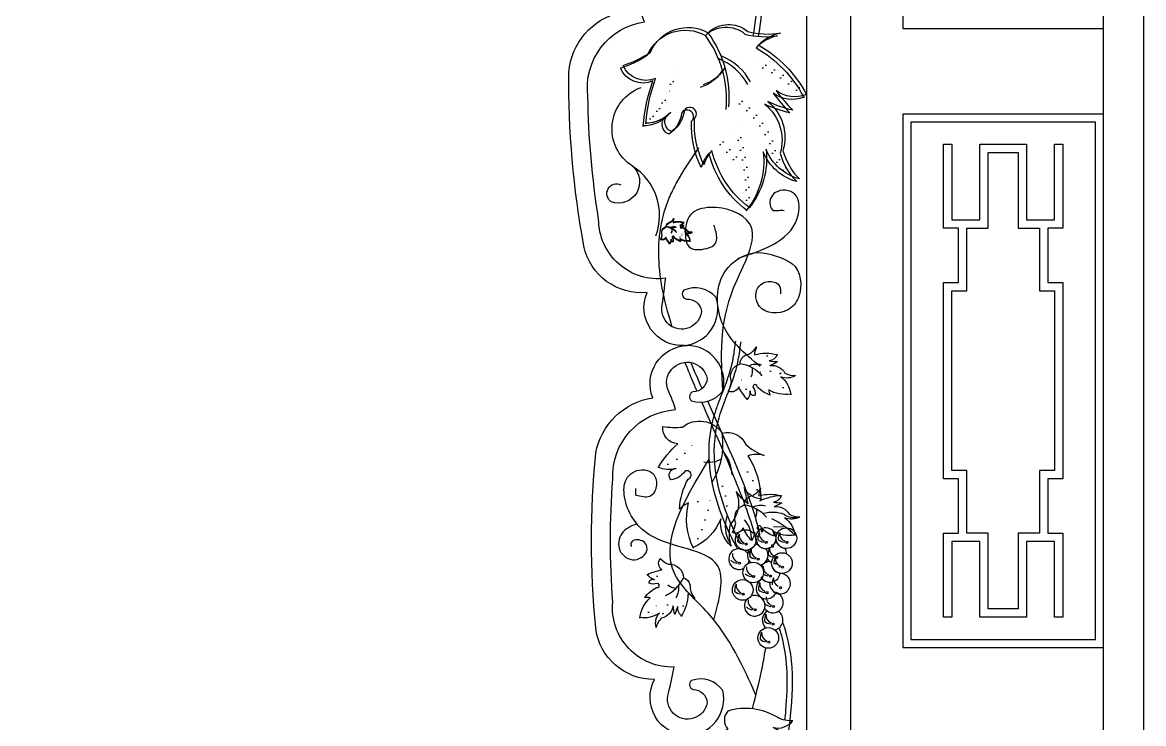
# Model space of a CAD drawing. Extents: x -66030 to 95157, y -13132 to 45879.
# Drawn here: x 40629 to 42029, y 40408 to 41283 of the extents above; entities that cross this region are included whole.
import ezdxf

# ---------------------------------------------------------------- set-up
doc = ezdxf.new("R2010")
doc.units = 0
doc.header["$LTSCALE"] = 100
doc.header["$MEASUREMENT"] = 0
doc.linetypes.add('DOT2', pattern=[0.125, 0, -0.125])
for name, color, linetype in [('3', 11, 'CONTINUOUS'), ('4', 121, 'CONTINUOUS'), ('7', 105, 'CONTINUOUS')]:
    doc.layers.add(name, color=color, linetype=linetype)

msp = doc.modelspace()

# ---------------------------------------------------------------- hatches: boundary and pattern name
at = {"layer": '3'}
h = msp.add_hatch(dxfattribs=at)
h.set_pattern_fill('ANGLE', color=256, scale=1.305361, style=0)
h.set_pattern_definition([(180, (42998.7545, 40213.224), (4e-15, 9.11795), [6.631235, -2.486713]), (90, (42998.7545, 40213.224), (9.11795, -4e-15), [6.631235, -2.486713])])
h.paths.add_polyline_path([(41533.8, 40631.8, 1), (41531.3, 40631.8, 1)])
h = msp.add_hatch(dxfattribs=at)
h.set_pattern_fill('ANGLE', color=256, scale=1.305361, style=0)
h.set_pattern_definition([(180, (43023.784, 40215.518), (4e-15, 9.11795), [6.631235, -2.486713]), (90, (43023.784, 40215.518), (9.11795, -4e-15), [6.631235, -2.486713])])
h.paths.add_polyline_path([(41558.8, 40634.1, 1), (41556.3, 40634.1, 1)])
h = msp.add_hatch(dxfattribs=at)
h.set_pattern_fill('ANGLE', color=256, scale=1.305361, style=0)
h.set_pattern_definition([(180, (43049.529, 40215.518), (4e-15, 9.11795), [6.631235, -2.486713]), (90, (43049.529, 40215.518), (9.11795, -4e-15), [6.631235, -2.486713])])
h.paths.add_polyline_path([(41584.6, 40634.1, 1), (41582.1, 40634.1, 1)])
h = msp.add_hatch(dxfattribs=at)
h.set_pattern_fill('ANGLE', color=256, scale=1.305361, style=0)
h.set_pattern_definition([(180, (43013.753, 40194.577), (4e-15, 9.11795), [6.631235, -2.486713]), (90, (43013.753, 40194.577), (9.11795, -4e-15), [6.631235, -2.486713])])
h.paths.add_polyline_path([(41548.8, 40613.2, 1), (41546.3, 40613.2, 1)])
h = msp.add_hatch(dxfattribs=at)
h.set_pattern_fill('ANGLE', color=256, scale=1.305361, style=0)
h.set_pattern_definition([(180, (43036.8055, 40196.571), (4e-15, 9.11795), [6.631235, -2.486713]), (90, (43036.8055, 40196.571), (9.11795, -4e-15), [6.631235, -2.486713])])
h.paths.add_polyline_path([(41571.9, 40615.2, 1), (41569.4, 40615.2, 1)])
h = msp.add_hatch(dxfattribs=at)
h.set_pattern_fill('ANGLE', color=256, scale=1.305361, style=0)
h.set_pattern_definition([(180, (42990.429, 40189.376), (4e-15, 9.11795), [6.631235, -2.486713]), (90, (42990.429, 40189.376), (9.11795, -4e-15), [6.631235, -2.486713])])
h.paths.add_polyline_path([(41525.5, 40608, 1), (41523, 40608, 1)])
h = msp.add_hatch(dxfattribs=at)
h.set_pattern_fill('ANGLE', color=256, scale=1.305361, style=0)
h.set_pattern_definition([(180, (43044.012, 40184.398), (4e-15, 9.11795), [6.631235, -2.486713]), (90, (43044.012, 40184.398), (9.11795, -4e-15), [6.631235, -2.486713])])
h.paths.add_polyline_path([(41579.1, 40603, 1), (41576.6, 40603, 1)])
h = msp.add_hatch(dxfattribs=at)
h.set_pattern_fill('ANGLE', color=256, scale=1.305361, style=0)
h.set_pattern_definition([(180, (43008.043, 40172.714), (4e-15, 9.11795), [6.631235, -2.486713]), (90, (43008.043, 40172.714), (9.11795, -4e-15), [6.631235, -2.486713])])
h.paths.add_polyline_path([(41543.1, 40591.3, 1), (41540.6, 40591.3, 1)])
h = msp.add_hatch(dxfattribs=at)
h.set_pattern_fill('ANGLE', color=256, scale=1.305361, style=0)
h.set_pattern_definition([(180, (43028.965, 40173.489), (4e-15, 9.11795), [6.631235, -2.486713]), (90, (43028.965, 40173.489), (9.11795, -4e-15), [6.631235, -2.486713])])
h.paths.add_polyline_path([(41564, 40592.1, 1), (41561.5, 40592.1, 1)])
h = msp.add_hatch(dxfattribs=at)
h.set_pattern_fill('ANGLE', color=256, scale=1.305361, style=0)
h.set_pattern_definition([(180, (43024.694, 40152.712), (4e-15, 9.11795), [6.631235, -2.486713]), (90, (43024.694, 40152.712), (9.11795, -4e-15), [6.631235, -2.486713])])
h.paths.add_polyline_path([(41559.7, 40571.3, 1), (41557.2, 40571.3, 1)])
h = msp.add_hatch(dxfattribs=at)
h.set_pattern_fill('ANGLE', color=256, scale=1.305361, style=0)
h.set_pattern_definition([(180, (43041.717, 40158.858), (4e-15, 9.11795), [6.631235, -2.486713]), (90, (43041.717, 40158.858), (9.11795, -4e-15), [6.631235, -2.486713])])
h.paths.add_polyline_path([(41576.8, 40577.5, 1), (41574.3, 40577.5, 1)])
h = msp.add_hatch(dxfattribs=at)
h.set_pattern_fill('ANGLE', color=256, scale=1.305361, style=0)
h.set_pattern_definition([(180, (42994.987, 40150.914), (4e-15, 9.11795), [6.631235, -2.486713]), (90, (42994.987, 40150.914), (9.11795, -4e-15), [6.631235, -2.486713])])
h.paths.add_polyline_path([(41530, 40569.5, 1), (41527.5, 40569.5, 1)])
h = msp.add_hatch(dxfattribs=at)
h.set_pattern_fill('ANGLE', color=256, scale=1.305361, style=0)
h.set_pattern_definition([(180, (43009.969, 40131.233), (4e-15, 9.11795), [6.631235, -2.486713]), (90, (43009.969, 40131.233), (9.11795, -4e-15), [6.631235, -2.486713])])
h.paths.add_polyline_path([(41545, 40549.8, 1), (41542.5, 40549.8, 1)])
h = msp.add_hatch(dxfattribs=at)
h.set_pattern_fill('ANGLE', color=256, scale=1.305361, style=0)
h.set_pattern_definition([(180, (43032.818, 40135.358), (4e-15, 9.11795), [6.631235, -2.486713]), (90, (43032.818, 40135.358), (9.11795, -4e-15), [6.631235, -2.486713])])
h.paths.add_polyline_path([(41567.9, 40554, 1), (41565.4, 40554, 1)])
h = msp.add_hatch(dxfattribs=at)
h.set_pattern_fill('ANGLE', color=256, scale=1.305361, style=0)
h.set_pattern_definition([(180, (43032.296, 40113.5005), (4e-15, 9.11795), [6.631235, -2.486713]), (90, (43032.296, 40113.5005), (9.11795, -4e-15), [6.631235, -2.486713])])
h.paths.add_polyline_path([(41567.4, 40532.1, 1), (41564.9, 40532.1, 1)])
h = msp.add_hatch(dxfattribs=at)
h.set_pattern_fill('ANGLE', color=256, scale=1.305361, style=0)
h.set_pattern_definition([(180, (43026.9385, 40090.971), (4e-15, 9.11795), [6.631235, -2.486713]), (90, (43026.9385, 40090.971), (9.11795, -4e-15), [6.631235, -2.486713])])
h.paths.add_polyline_path([(41562, 40509.6, 1), (41559.5, 40509.6, 1)])

# ---------------------------------------------------------------- linework, layer by layer
at = {"layer": '3', "linetype": 'DOT2'}
for p, q in [((41503.6, 41133.9), (41528.8, 41105.4)), ((41500.2, 41130.6), (41525.4, 41102.1)), ((41449.8, 41015.8), (41455.6, 41015.5)), ((41449.8, 41015), (41455.6, 41014.8)), ((41561.3, 40830.1), (41573.8, 40829.6)), ((41472.1, 40685.2), (41478.2, 40661)), ((41418, 40562.8), (41413.9, 40551))]:
    msp.add_line(p, q, dxfattribs=at)
at = {"layer": '3'}
for p, q in [((41566.6, 40653.9), (41579.1, 40653.4)), ((41529.7, 40633.6), (41529.3, 40632.1)), ((41554.7, 40635.9), (41554.3, 40634.4)), ((41580.5, 40635.9), (41580.1, 40634.4)), ((41544.7, 40615), (41544.3, 40613.5)), ((41567.8, 40616.9), (41567.4, 40615.5)), ((41521.4, 40609.8), (41521, 40608.3)), ((41575, 40604.8), (41574.6, 40603.3)), ((41539, 40593.1), (41538.6, 40591.6)), ((41559.9, 40593.9), (41559.5, 40592.4)), ((41555.6, 40573.1), (41555.2, 40571.6)), ((41525.9, 40571.3), (41525.5, 40569.8)), ((41540.9, 40551.6), (41540.5, 40550.1)), ((41563.8, 40555.7), (41563.4, 40554.2)), ((41563.3, 40533.9), (41562.8, 40532.4)), ((41557.9, 40511.3), (41557.5, 40509.9))]:
    msp.add_line(p, q, dxfattribs=at)
for points in [[(41455.4, 40879.7, 0.473789), (41495, 40939.7, 0.330959), (41454.7, 40948.7, 0.600598), (41457.9, 40937.6, -0.397649), (41476.8, 40922.7, -1.069441), (41427.7, 40930.7, 0.01029), (41432, 40963.6, -0.453682), (41348.3, 41037.5, -0.036671), (41334.9, 41190.5, -0.409372), (41405.6, 41283.7, 0.049889), (41394.2, 41306.9, -1.088849), (41441.5, 41325.9, -0.397649), (41425.5, 41307.9, 0.600598), (41424.3, 41296.4, 0.330959), (41462.4, 41312.3, 0.48343), (41412.9, 41364.6, 0.48343)], [(41403.8, 41153.7, -0.062935), (41416, 41209.8, -0.413829), (41375.4, 41226, 0.069488), (41409.5, 41242.3, -0.446434), (41481.7, 41266.6, -0.384165), (41531, 41268.4, 0.105553), (41571.8, 41266.2, 0.150517), (41544.8, 41251.2, -0.143109), (41604.4, 41189.6, -0.263895), (41566.4, 41194.5, 0.03396), (41587.1, 41170.2, -0.062821), (41556, 41180.7, -0.303058), (41575, 41119.7, 0.130881), (41595.6, 41084.2, -0.237341), (41553.9, 41121.5, -0.201616), (41533, 41048.6, -0.176966), (41486.3, 41119.9, 0.109857), (41476.2, 41101.7, -0.120189), (41464.4, 41159.7)], [(41407.2, 41157, -0.062935), (41419.4, 41213.1, -0.413829), (41378.8, 41229.3, 0.069488), (41412.9, 41245.6, -0.446434), (41485.1, 41270, -0.384165), (41534.4, 41271.7, 0.105553), (41575.2, 41269.6, 0.150517), (41548.2, 41254.5, -0.143109), (41607.8, 41192.9, -0.263895), (41569.8, 41197.8, 0.03396), (41590.6, 41173.5, -0.062821), (41559.5, 41184.1, -0.303058), (41578.5, 41123, 0.130881), (41599, 41087.5, -0.237341), (41557.4, 41124.8, -0.201616), (41536.5, 41051.9, -0.176966), (41489.7, 41123.2, 0.109857), (41479.6, 41105, -0.120189), (41467.9, 41163)], [(41467.9, 41163, 1.132636), (41455.4, 41173.1, -0.212415), (41439.4, 41146.6, -0.655701), (41438.4, 41170.6, -0.197167), (41407.2, 41157)], [(41464.4, 41159.7, 1.132636), (41451.9, 41169.8, -0.212415), (41436, 41143.3, -0.655701), (41435, 41167.2, -0.197167), (41403.8, 41153.7)], [(41436.9, 41007.6, -0.062935), (41432, 41014.9, -0.413829), (41425.9, 41012.2, 0.069488), (41427.7, 41017.7, -0.446434), (41432.7, 41028.3, -0.384165), (41437.8, 41033.9, 0.105553), (41442.4, 41038.2, 0.150517), (41441.2, 41033.6, -0.143109), (41454.4, 41033.6, -0.263895), (41449.8, 41029.9, 0.03396), (41454.7, 41029.6, -0.062821), (41450.2, 41027.3, -0.303058), (41459, 41022.9, 0.130881), (41465.1, 41021.4, -0.237341), (41456.5, 41020.7, -0.201616), (41462.3, 41010.6, -0.176966), (41449.5, 41013.1, 0.109857), (41450.4, 41010, -0.120189), (41442.7, 41014.9)], [(41436.9, 41006.8, -0.062935), (41432, 41014.2, -0.413829), (41425.9, 41011.4, 0.069488), (41427.7, 41016.9, -0.446434), (41432.7, 41027.5, -0.384165), (41437.8, 41033.2, 0.105553), (41442.4, 41037.5, 0.150517), (41441.2, 41032.9, -0.143109), (41454.4, 41032.9, -0.263895), (41449.8, 41029.2, 0.03396), (41454.7, 41028.9, -0.062821), (41450.2, 41026.6, -0.303058), (41459, 41022.2, 0.130881), (41465.1, 41020.6, -0.237341), (41456.5, 41020, -0.201616), (41462.3, 41009.9, -0.176966), (41449.5, 41012.4, 0.109857), (41450.4, 41009.3, -0.120189), (41442.7, 41014.2)], [(41442.7, 41014.9, 1.132636), (41440.3, 41014.6, -0.212415), (41441.5, 41010, -0.655701), (41438.7, 41012.5, -0.197167), (41436.9, 41007.6)], [(41442.7, 41014.2, 1.132636), (41440.3, 41013.9, -0.212415), (41441.5, 41009.3, -0.655701), (41438.7, 41011.7, -0.197167), (41436.9, 41006.8)], [(41458.8, 40392.9, 0.473789), (41503.5, 40449.2, 0.330959), (41464.2, 40461.7, 0.600598), (41466.4, 40450.4, -0.397649), (41483.9, 40433.9, -1.069441), (41435.6, 40446.1, 0.01029), (41442.8, 40478.6, -0.453682), (41365.9, 40559.5, -0.036671), (41365.9, 40713, -0.409372), (41444.4, 40799.7, 0.049889), (41435, 40823.8, -1.088849), (41483.9, 40838.6, -0.397649), (41466.4, 40822.1, 0.600598), (41464.2, 40810.8, 0.330959), (41503.5, 40823.3, 0.48343), (41458.8, 40879.7, 0.48343)], [(41533.8, 40812.6, -0.062935), (41523.3, 40828.3, -0.413829), (41510.2, 40822.4, 0.069488), (41514.2, 40834.2, -0.446434), (41524.9, 40856.8, -0.384165), (41535.8, 40868.9, 0.105553), (41545.6, 40878, 0.150517), (41543, 40868.2, -0.143109), (41571.2, 40868.2, -0.263895), (41561.3, 40860.4, 0.03396), (41571.8, 40859.7, -0.062821), (41562.2, 40854.8, -0.303058), (41581, 40845.3, 0.130881), (41594.1, 40842.1, -0.237341), (41575.7, 40840.7, -0.201616), (41588.2, 40819.2, -0.176966), (41560.7, 40824.4, 0.109857), (41562.6, 40817.8, -0.120189), (41546.3, 40828.3)], [(41546.3, 40828.3, 1.132636), (41541, 40827.7, -0.212415), (41543.6, 40817.8, -0.655701), (41537.7, 40823.1, -0.197167), (41533.8, 40812.6)], [(41422.9, 40728, -0.062935), (41447, 40757, -0.413829), (41428.3, 40778.8, 0.069488), (41453.1, 40777.9, -0.446434), (41502.6, 40770.2, -0.384165), (41531.9, 40756.2, 0.105553), (41555, 40742.6, 0.150517), (41534.7, 40742.1, -0.143109), (41550.8, 40688.1, -0.263895), (41530.1, 40702.4, 0.03396), (41534.8, 40682, -0.062821), (41519.9, 40697.5, -0.303058), (41512.4, 40656.2, 0.130881), (41513.6, 40629.2, -0.237341), (41500.7, 40663.6, -0.201616), (41466.4, 40627.5, -0.176966), (41460.7, 40683.2, 0.109857), (41449.3, 40675.7, -0.120189), (41460.1, 40713)], [(41460.1, 40713, 1.132636), (41455.8, 40722.7, -0.212415), (41438.5, 40712.1, -0.655701), (41445.2, 40726.4, -0.197167), (41422.9, 40728)], [(41539.1, 40636.4, -0.062935), (41528.6, 40652.1, -0.413829), (41515.5, 40646.3, 0.069488), (41519.5, 40658, -0.446434), (41530.2, 40680.7, -0.384165), (41541.1, 40692.7, 0.105553), (41550.9, 40701.9, 0.150517), (41548.3, 40692.1, -0.143109), (41576.4, 40692.1, -0.263895), (41566.6, 40684.2, 0.03396), (41577.1, 40683.5, -0.062821), (41567.5, 40678.6, -0.303058), (41586.3, 40669.2, 0.130881), (41599.4, 40665.9, -0.237341), (41581, 40664.6, -0.201616), (41593.5, 40643, -0.176966), (41566, 40648.2, 0.109857), (41567.9, 40641.7, -0.120189), (41551.5, 40652.1)], [(41551.5, 40652.1, 1.132636), (41546.3, 40651.5, -0.212415), (41548.9, 40641.7, -0.655701), (41543, 40646.9, -0.197167), (41539.1, 40636.4)], [(41409.2, 40594.1, -0.062935), (41427.2, 40599.7, -0.413829), (41425.3, 40613.9, 0.069488), (41435.5, 40606.7, -0.446434), (41454.1, 40589.9, -0.384165), (41462.5, 40576.1, 0.105553), (41468.4, 40564, 0.150517), (41459.8, 40569.4, -0.143109), (41451.7, 40542.4, -0.263895), (41447, 40554, 0.03396), (41443.4, 40544.2, -0.062821), (41441.4, 40554.8, -0.303058), (41426.9, 40539.6, 0.130881), (41420, 40528, -0.237341), (41424.1, 40545.9, -0.201616), (41399.8, 40540.2, -0.176966), (41412.7, 40565, 0.109857), (41405.9, 40565, -0.120189), (41420.6, 40577.7)], [(41420.6, 40577.7, 1.132636), (41421.5, 40582.9, -0.212415), (41411.4, 40583.2, -0.655701), (41418.1, 40587.4, -0.197167), (41409.2, 40594.1)], [(41600.8, 40368.7, 0.169711), (41566.1, 40403, 0.287598), (41591, 40411.6, -0.148695), (41571.9, 40415.4, 0.213872), (41509.6, 40423.6, 0.373398), (41509.5, 40401.2, 0.545181), (41512.8, 40351.1)]]:
    msp.add_lwpolyline(points, format="xyb", dxfattribs=at)
for points in [[(41968.9, 40513), (41968.9, 41158.6), (41738.1, 41158.6), (41738.1, 40513)], [(41553.5, 40649.6), (41551.3, 40649.6), (41551.3, 40647.7), (41553.5, 40647.7)], [(41566.5, 40630.6), (41564.3, 40630.6), (41564.3, 40628.7), (41566.5, 40628.7)]]:
    msp.add_lwpolyline(points, close=True, dxfattribs=at)
for points in [[(41928, 41131), (41928, 41026.2), (41909.3, 41026.2), (41909.3, 40958.4), (41928, 40958.4), (41928, 40713.2), (41909.3, 40713.2), (41909.3, 40645.4), (41928, 40645.4), (41928, 40540.6), (41917.6, 40540.6), (41917.6, 40635), (41882.7, 40635), (41882.7, 40540.6), (41824.3, 40540.6), (41824.3, 40635), (41789.4, 40635), (41789.4, 40540.6), (41778.9, 40540.6), (41778.9, 40645.4), (41797.7, 40645.4), (41797.7, 40713.2), (41778.9, 40713.2), (41778.9, 40958.4), (41797.7, 40958.4), (41797.7, 41026.2), (41778.9, 41026.2), (41778.9, 41131), (41789.4, 41131), (41789.4, 41036.6), (41824.3, 41036.6), (41824.3, 41131), (41882.7, 41131), (41882.7, 41036.6), (41917.6, 41036.6), (41917.6, 41131), (41928, 41131)], [(41789.4, 40948), (41808.1, 40948), (41808.1, 41026.2), (41834.7, 41026.2), (41834.7, 41120.5), (41872.2, 41120.5), (41872.2, 41026.2), (41898.8, 41026.2), (41898.8, 40948), (41917.6, 40948), (41917.6, 40723.6), (41898.8, 40723.6), (41898.8, 40645.4), (41872.2, 40645.4), (41872.2, 40551.1), (41834.7, 40551.1), (41834.7, 40645.4), (41808.1, 40645.4), (41808.1, 40723.6), (41789.4, 40723.6), (41789.4, 40948)]]:
    msp.add_lwpolyline(points, dxfattribs=at)
for centre, radius in [((41532, 40637), 12.9), ((41582.7, 40639.3), 12.9), ((41532.6, 40631.8), 1.25), ((41557.6, 40634.1), 1.25), ((41583.3, 40634.1), 1.25), ((41547.6, 40613.2), 1.25), ((41577.2, 40608.2), 12.9), ((41570.6, 40615.2), 1.25), ((41524.2, 40608), 1.25), ((41541.3, 40596.5), 12.9), ((41577.8, 40603), 1.25), ((41528.2, 40574.7), 12.9), ((41541.8, 40591.3), 1.25), ((41562.8, 40592.1), 1.25), ((41558.5, 40571.3), 1.25), ((41575.5, 40577.5), 1.25), ((41528.8, 40569.5), 1.25), ((41543.8, 40549.8), 1.25), ((41566.6, 40554), 1.25), ((41566.1, 40532.1), 1.25), ((41560.1, 40514.8), 12.9), ((41560.7, 40509.6), 1.25)]:
    msp.add_circle(centre, radius, dxfattribs=at)
for centre, radius, start, end in [((41372.3, 41186.5), 135.6, 354.8072, 36.2216), ((41375.7, 41189.8), 135.6, 354.8072, 36.2216), ((41471.2, 41170.4), 72.4, 28.7858, 68.4287), ((41474.6, 41173.7), 72.4, 28.7858, 68.4287), ((41459, 41252.6), 53.1, 288.3002, 325.8075), ((41462.4, 41255.9), 53.1, 288.3002, 325.8075), ((41429.9, 41007.6), 20.9, 40.7804, 82.1947), ((41429.9, 41006.9), 20.9, 40.7804, 82.1947), ((41442.3, 41016.8), 11.1, 74.759, 114.4018), ((41442.3, 41016.1), 11.1, 74.759, 114.4018), ((41431.9, 41024.3), 8.17, 334.2733, 11.7806), ((41431.9, 41023.5), 8.17, 334.2733, 11.7806), ((41518.9, 40812.7), 44.6, 40.7804, 82.1947), ((41545.3, 40832.4), 23.8, 74.759, 114.4018), ((41523.1, 40848.3), 17.5, 334.2733, 11.7806), ((41414.4, 40756.7), 89.2, 327.3258, 8.7402), ((41467.3, 40717.2), 47.6, 1.3044, 40.9473), ((41485.1, 40768.9), 34.9, 260.8188, 298.326), ((41577, 40631), 61.1, 90.4918, 117.0134), ((41524.2, 40636.5), 44.6, 40.7804, 82.1947), ((41550.6, 40656.2), 23.8, 74.759, 114.4018), ((41528.3, 40672.1), 17.5, 334.2733, 11.7806), ((41565.4, 40627.4), 44.1, 70.0895, 105.4391), ((41546.2, 40654.1), 39.8, 160.8805, 210.2043), ((41502.4, 40638.6), 36.8, 356.586, 40.1548), ((41518.8, 40568.5), 105.5, 44.9581, 64.2268), ((41592, 40685), 19.9, 234.335, 283.6588), ((41542.1, 40635.9), 20.2, 155.8605, 181.1525), ((41533.5, 40642.9), 10, 172.4813, 247.5334), ((41557, 40639.3), 12.9, 317.5831, 304.7242), ((41567.1, 40638.2), 20.2, 155.8605, 181.1525), ((41558.6, 40645.2), 10, 172.4813, 247.5334), ((41592.8, 40638.2), 20.2, 155.8605, 181.1525), ((41584.3, 40645.2), 10, 172.4813, 247.5334), ((41532, 40637), 12.9, 216.5098, 317.8758), ((41530.1, 40643.7), 11.6, 224.9343, 266.2225), ((41547, 40618.4), 12.9, 90, 107.1674), ((41555.1, 40646), 11.6, 224.9343, 266.2225), ((41557, 40639.3), 12.9, 218.8115, 277.7522), ((41570, 40620.4), 12.9, 83.6826, 97.7522), ((41582.7, 40639.3), 12.9, 208.553, 263.6826), ((41580.8, 40646), 11.6, 224.9343, 266.2225), ((41523.6, 40613.2), 12.9, 34.4143, 296.945), ((41525.2, 40619), 10, 172.4813, 247.5334), ((41547, 40618.4), 12.9, 150.4555, 226.7318), ((41557.1, 40617.3), 20.2, 155.8605, 181.1525), ((41545.1, 40625.1), 11.6, 224.9343, 266.2225), ((41548.5, 40624.2), 10, 172.4813, 247.5334), ((41547, 40618.4), 12.9, 283.9967, 38.8115), ((41570, 40620.4), 12.9, 151.2467, 158.9356), ((41580.1, 40619.2), 20.2, 155.8605, 181.1525), ((41568.1, 40627.1), 11.6, 224.9343, 266.2225), ((41571.6, 40626.2), 10, 172.4813, 247.5334), ((41587.3, 40607.1), 20.2, 155.8605, 181.1525), ((41578.8, 40614), 10, 172.4813, 247.5334), ((41570, 40620.4), 12.9, 357.2943, 28.553), ((41523.6, 40613.2), 12.9, 208.553, 263.6826), ((41521.7, 40619.9), 11.6, 224.9343, 266.2225), ((41542.8, 40602.3), 10, 172.4813, 247.5334), ((41523.6, 40613.2), 12.9, 336.2383, 350.7301), ((41562.2, 40597.3), 12.9, 90, 146.5308), ((41572.3, 40596.2), 20.2, 155.8605, 163.2976), ((41563.8, 40603.1), 10, 172.4813, 247.5334), ((41570, 40620.4), 12.9, 210.9491, 243.9539), ((41570, 40620.4), 12.9, 210.9491, 243.9539), ((41577.2, 40608.2), 12.9, 208.553, 263.6826), ((41570, 40620.4), 12.9, 256.9448, 275.1476), ((41562.2, 40597.3), 12.9, 47.0554, 52.4768), ((41575.3, 40614.9), 11.6, 260.9306, 266.2225), ((41413.5, 40608.4), 44.6, 294.0635, 335.4779), ((41539.4, 40603.2), 11.6, 224.9343, 266.2225), ((41557.9, 40576.5), 12.9, 112.9099, 336.9888), ((41562.2, 40597.3), 12.9, 209.6799, 270), ((41562.2, 40597.3), 12.9, 217.7129, 352.1531), ((41560.3, 40604), 11.6, 236.8647, 266.2225), ((41574.9, 40582.6), 12.9, 172.1499, 90), ((41585, 40581.5), 20.2, 155.8605, 181.1525), ((41576.5, 40588.5), 10, 172.4813, 247.5334), ((41446.4, 40594.2), 17.5, 227.5565, 265.0637), ((41424.8, 40577.5), 23.8, 328.0421, 7.685), ((41538.3, 40573.6), 20.2, 155.8605, 181.1525), ((41526.3, 40581.4), 11.6, 224.9343, 266.2225), ((41529.8, 40580.5), 10, 172.4813, 247.5334), ((41568, 40575.4), 20.2, 155.8605, 181.1525), ((41556, 40583.2), 11.6, 224.9343, 266.2225), ((41559.5, 40582.3), 10, 172.4813, 247.5334), ((41557.9, 40576.5), 12.9, 43.8566, 45.8565), ((41543.2, 40555), 12.9, 143.3862, 111.173), ((41544.8, 40560.9), 10, 172.4813, 247.5334), ((41566, 40559.1), 12.9, 156.9888, 164.6354), ((41566, 40559.1), 12.9, 215.8339, 81.8296), ((41567.6, 40565), 10, 172.4813, 247.5334), ((41541.3, 40561.7), 11.6, 224.9343, 266.2225), ((41565.5, 40537.3), 12.9, 120.5037, 230.7128), ((41575.6, 40536.2), 20.2, 155.8605, 181.1525), ((41564.1, 40565.8), 11.6, 224.9343, 266.2225), ((41567.1, 40543.1), 10, 172.4813, 247.5334), ((41565.5, 40537.3), 12.9, 282.5349, 56.7606), ((41563.6, 40544), 11.6, 224.9343, 266.2225), ((41570.2, 40513.7), 20.2, 155.8605, 181.1525), ((41561.7, 40520.6), 10, 172.4813, 247.5334), ((41558.3, 40521.5), 11.6, 224.9343, 266.2225)]:
    msp.add_arc(centre, radius, start, end, dxfattribs=at)
at = {"layer": '3', "linetype": 'DOT2'}
for centre, radius, start, end in [((41334.4, 41242), 111.9, 310.6129, 354.1817), ((41471.9, 41059.4), 185.8, 44.5186, 71.0403), ((41475.3, 41062.7), 185.8, 44.5186, 71.0403), ((41330.9, 41238.6), 111.9, 310.6129, 354.1817), ((41439.6, 41077), 134.2, 24.1163, 59.4659), ((41443, 41080.3), 134.2, 24.1163, 59.4659), ((41212.3, 41054.3), 320.8, 358.985, 18.2536), ((41215.7, 41057.6), 320.8, 358.985, 18.2536), ((41625.4, 41143.9), 60.5, 188.3619, 237.6857), ((41622, 41140.6), 60.5, 188.3619, 237.6857), ((41454.6, 41005), 28.6, 90.4918, 117.0134), ((41454.6, 41004.3), 28.6, 90.4918, 117.0134), ((41449.2, 41003.3), 20.7, 70.0895, 105.4391), ((41449.2, 41002.6), 20.7, 70.0895, 105.4391), ((41427.4, 40975.8), 49.4, 44.9581, 64.2268), ((41461.7, 41030.3), 9.31, 234.335, 283.6588), ((41461.7, 41029.6), 9.31, 234.335, 283.6588), ((41419.7, 41008.6), 17.2, 356.586, 40.1548), ((41419.7, 41007.9), 17.2, 356.586, 40.1548), ((41427.4, 40975), 49.4, 44.9581, 64.2268), ((41571.7, 40807.2), 61.1, 90.4918, 117.0134), ((41497.1, 40814.8), 36.8, 356.586, 40.1548), ((41560.1, 40803.5), 44.1, 70.0895, 105.4391), ((41513.6, 40744.6), 105.5, 44.9581, 64.2268), ((41586.8, 40861.2), 19.9, 234.335, 283.6588), ((41406.2, 40799.6), 73.6, 283.1315, 326.7002), ((41434, 40652.3), 122.1, 17.0372, 43.5589), ((41420.5, 40672.4), 88.3, 356.6349, 31.9845), ((41281, 40728.1), 210.9, 331.5036, 350.7722), ((41421.8, 40628.7), 36.8, 249.8692, 293.4379), ((41349.9, 40633.1), 105.5, 298.2413, 317.5099), ((41392.9, 40571.5), 44.1, 323.3726, 358.7222), ((41393.1, 40559.4), 61.1, 343.7749, 10.2966), ((41440.5, 40529.5), 19.9, 127.6182, 176.942)]:
    msp.add_arc(centre, radius, start, end, dxfattribs=at)
at = {"layer": '3'}
for points, knots in [([(41541.4, 41266.2), (41543, 41274.5), (41544.1, 41282.9), (41546.2, 41306.2), (41546.1, 41321.1), (41544.3, 41337.2), (41544, 41339.1), (41543.8, 41341)], [1283.658675, 1283.658675, 1283.658675, 1283.658675, 1300.618128, 1300.618128, 1330.464558, 1330.464558, 1334.453523, 1334.453523, 1334.453523, 1334.453523]), ([(41440.4, 40902.5), (41439.7, 40904.7), (41439, 40906.9), (41432.8, 40927.1), (41428.5, 40944.9), (41423.8, 40977.1), (41422.9, 40991.6), (41424.2, 41020), (41426.5, 41034), (41431.6, 41050.8), (41432.6, 41053.9), (41434.9, 41060), (41436.1, 41063.1), (41440.1, 41072.2), (41443.2, 41078.1), (41453.8, 41097.4), (41462.6, 41110.5), (41472.3, 41124.7), (41472.9, 41125.6), (41473.5, 41126.5)], [976.809536, 976.809536, 976.809536, 976.809536, 982.078483, 982.078483, 1025.202954, 1025.202954, 1061.443315, 1061.443315, 1097.683676, 1097.683676, 1105.982718, 1105.982718, 1114.28176, 1114.28176, 1130.879844, 1130.879844, 1168.348261, 1168.348261, 1170.864866, 1170.864866, 1170.864866, 1170.864866]), ([(41471.1, 40822.8), (41470.1, 40825), (41469.2, 40827.2), (41464.1, 40839.3), (41460, 40849.1), (41456.1, 40858.9)], [914.596943, 914.596943, 914.596943, 914.596943, 919.631968, 919.631968, 942.550668, 942.550668, 942.550668, 942.550668]), ([(41547, 40631.2), (41544, 40642.3), (41540.6, 40653.4), (41527.5, 40692.2), (41516.1, 40719.9), (41495.2, 40768.1), (41486, 40788.7), (41477.1, 40809)], [769.567093, 769.567093, 769.567093, 769.567093, 794.738939, 794.738939, 857.185454, 857.185454, 904.003608, 904.003608, 904.003608, 904.003608]), ([(41540.4, 40426.3), (41541, 40428.7), (41541.6, 40431.1), (41545.9, 40448.6), (41549.7, 40463.8), (41554.3, 40486.7), (41555.8, 40494.5), (41556.9, 40502.3)], [611.618827, 611.618827, 611.618827, 611.618827, 617.162403, 617.162403, 652.456577, 652.456577, 670.605643, 670.605643, 670.605643, 670.605643])]:
    msp.add_open_spline(points, degree=3, knots=knots, dxfattribs=at)
for points in [[(41547.9, 41265.4), (41552.4, 41289.4), (41553.6, 41314.4), (41550.8, 41337.9)], [(41448.6, 40878.7), (41448.5, 40878.8), (41448.5, 40879), (41448.4, 40879.1)], [(41455.4, 40879.4), (41455.4, 40879.5), (41455.4, 40879.5), (41455.4, 40879.6)], [(41477.4, 40826.1), (41472.6, 40837), (41467.9, 40847.9), (41463.5, 40858.8)], [(41548.6, 40649.1), (41535.8, 40700.2), (41509.2, 40755.1), (41484.5, 40810.2)], [(41570.9, 40633.2), (41570.9, 40633.5), (41570.9, 40633.9), (41570.9, 40634.2)], [(41538, 40615.8), (41537.2, 40618.8), (41536.4, 40621.7), (41535.7, 40624.7)], [(41570.7, 40613.9), (41570.7, 40614.8), (41570.7, 40615.6), (41570.7, 40616.4)], [(41558.9, 40609.7), (41558.7, 40610.6), (41558.5, 40611.5), (41558.3, 40612.4)], [(41570.9, 40606.7), (41570.9, 40607), (41570.9, 40607.2), (41570.9, 40607.5)]]:
    msp.add_open_spline(points, degree=3, dxfattribs=at)
at = {"layer": '4'}
msp.add_lwpolyline([(40628.8, 43015.3), (42028.8, 43015.3), (42028.8, 39315.3), (41605.6, 39315.3)], dxfattribs=at)
at = {"layer": '4', "linetype": 'ByBlock'}
for points in [[(41455.4, 40879.6, -0.555852), (41408.7, 40945.9, -0.381317), (41329.9, 41003.6, -0.046784), (41310.9, 41220.7, -0.323479), (41375.9, 41295.7, -0.520055), (41412.9, 41364.6)], [(41458.8, 40392.8, -0.555852), (41418.1, 40463, -0.381317), (41344.6, 40527.3, -0.046784), (41344.6, 40745.3, -0.323479), (41415.9, 40814.3, -0.520055), (41458.8, 40879.7)]]:
    msp.add_lwpolyline(points, format="xyb", dxfattribs=at)
at = {"layer": '7'}
msp.add_line((41978.9, 39315.3), (41978.9, 43015.3), dxfattribs=at)
for points in [[(41662.8, 42034.2), (41662.8, 39661.9)], [(41607.8, 41978.9), (41607.8, 39661.9)]]:
    msp.add_lwpolyline(points, dxfattribs=at)
for points in [[(41978.9, 41275.4), (41978.9, 41941), (41728.1, 41941), (41728.1, 41275.4)], [(41978.9, 40503), (41978.9, 41168.6), (41728.1, 41168.6), (41728.1, 40503)]]:
    msp.add_lwpolyline(points, close=True, dxfattribs=at)
at = {"layer": '7', "linetype": 'ByBlock'}
for points in [[(41419.6, 41016.4, 0.356125), (41390.5, 41103.6, -0.624954), (41401.4, 41201.7, -0.624954)], [(41390.5, 41103.6, -0.831074), (41364.1, 41059.1, -0.940123), (41376.2, 41080.3)]]:
    msp.add_lwpolyline(points, format="xyb", dxfattribs=at)
at = {"layer": '7'}
for points in [[(41522.3, 40988.5), (41597.8, 41044), (41593.4, 41068.4), (41569, 41070.6), (41562.3, 41055.1), (41566.7, 41048.4), (41573.4, 41048.4), (41580.1, 41048.4)], [(41503.5, 40823.4), (41516.9, 40951.5), (41536.6, 41032), (41487.7, 41052), (41463.3, 41043.1), (41456.6, 41018.7), (41461.1, 41003.1), (41483.3, 41000.9), (41494.4, 41007.6), (41494.4, 41023.1), (41492.2, 41029.8)], [(41550.1, 40853.5), (41502.3, 40908.6), (41506.7, 40973), (41542.3, 40995.2), (41584.1, 40985.3), (41589.7, 40982), (41597.8, 40939.7), (41584.5, 40924.1), (41549, 40928.6), (41546.7, 40950.8), (41560.1, 40959.6), (41573.4, 40955.2), (41575.6, 40944.1)], [(41544.7, 40443.5), (41484.9, 40545.8), (41443.9, 40593.7), (41486.4, 40737.9)], [(41492.2, 40537.1), (41496.6, 40605.4), (41411.1, 40644), (41380.7, 40690.8), (41383, 40713), (41401.8, 40724.7), (41415.8, 40720), (41420.5, 40706), (41413.5, 40692), (41397.1, 40692), (41394.7, 40693.1), (41394.7, 40694.3), (41394.7, 40701.3)], [(41396.1, 40657.2), (41377.2, 40645.2), (41374.8, 40624.1), (41393.6, 40612.4), (41408.8, 40625.3), (41402.9, 40635.8), (41388.9, 40633.5), (41388.9, 40628.8)]]:
    msp.add_spline(points, degree=3, dxfattribs=at)
at = {"layer": '7', "color": 3}
for points, knots in [([(41521.8, 40625.9), (41517.9, 40633.1), (41514.1, 40640.4), (41504.2, 40661.6), (41498.7, 40675.8), (41490.5, 40704.8), (41487.7, 40719.5), (41485.6, 40749), (41486.3, 40763.8), (41489.7, 40780.7), (41490.2, 40783.1), (41491.5, 40788), (41492.2, 40790.5), (41494.4, 40797.7), (41496, 40802.4), (41500.6, 40815.1), (41503.8, 40822.9), (41509.6, 40838.4), (41512.2, 40846.1), (41514.6, 40855.5), (41515, 40857.2), (41515.8, 40860.6), (41516.1, 40862.3), (41517.1, 40867.5), (41517.6, 40871), (41518.7, 40878.1), (41519.1, 40881.6), (41519.6, 40885.3)], [763.84768, 763.84768, 763.84768, 763.84768, 781.845852, 781.845852, 814.430281, 814.430281, 847.014709, 847.014709, 879.599137, 879.599137, 885.221251, 885.221251, 890.843364, 890.843364, 902.087591, 902.087591, 921.266371, 921.266371, 940.44515, 940.44515, 944.615929, 944.615929, 948.786707, 948.786707, 957.128265, 957.128265, 965.463331, 965.463331, 965.463331, 965.463331]), ([(41525.3, 40633.1), (41522.1, 40639.1), (41498.7, 40685.4), (41480.5, 40765.9), (41520, 40838.4), (41524.8, 40874.4), (41526.1, 40884.4)], [767.278142, 767.278142, 767.278142, 767.278142, 782.376666, 882.296278, 942.358634, 965.463331, 965.463331, 965.463331, 965.463331]), ([(41584.8, 40390.2), (41591.3, 40438.4), (41594.9, 40487.4), (41579, 40532.3), (41578.1, 40534.7)], [566.051839, 566.051839, 566.051839, 566.051839, 675.325, 681.563415, 681.563415, 681.563415, 681.563415]), ([(41580.9, 40412.2), (41581.4, 40416.2), (41581.8, 40420.3), (41583.6, 40440.7), (41584.3, 40456.8), (41583, 40485.5), (41581.5, 40498.2), (41577.5, 40515.2), (41576.3, 40519.8), (41574.5, 40525.4), (41574.1, 40526.4), (41573.8, 40527.4)], [582.202961, 582.202961, 582.202961, 582.202961, 591.631503, 591.631503, 630.143478, 630.143478, 662.271927, 662.271927, 674.442983, 674.442983, 677.139926, 677.139926, 677.139926, 677.139926])]:
    msp.add_open_spline(points, degree=3, knots=knots, dxfattribs=at)

doc.saveas('drawing.dxf')
